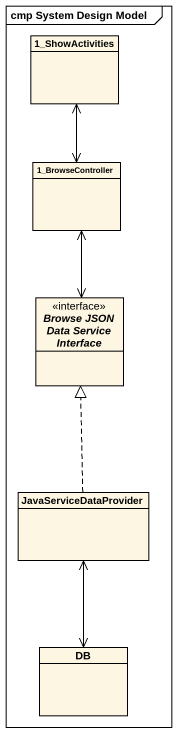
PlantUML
@startuml
mainframe cmp System Design Model
hide circle
hide empty members
class "1_ShowActivities" as c1_ShowActivities
class "1_BrowseController" as c1_BrowseController
interface "Browse JSON Data Service Interface" as Browse_JSON_Data_Service
class JavaServiceDataProvider
class DB
c1_ShowActivities <--> c1_BrowseController
c1_BrowseController <--> Browse_JSON_Data_Service
JavaServiceDataProvider .up.|> Browse_JSON_Data_Service
JavaServiceDataProvider <--> DB
@enduml
